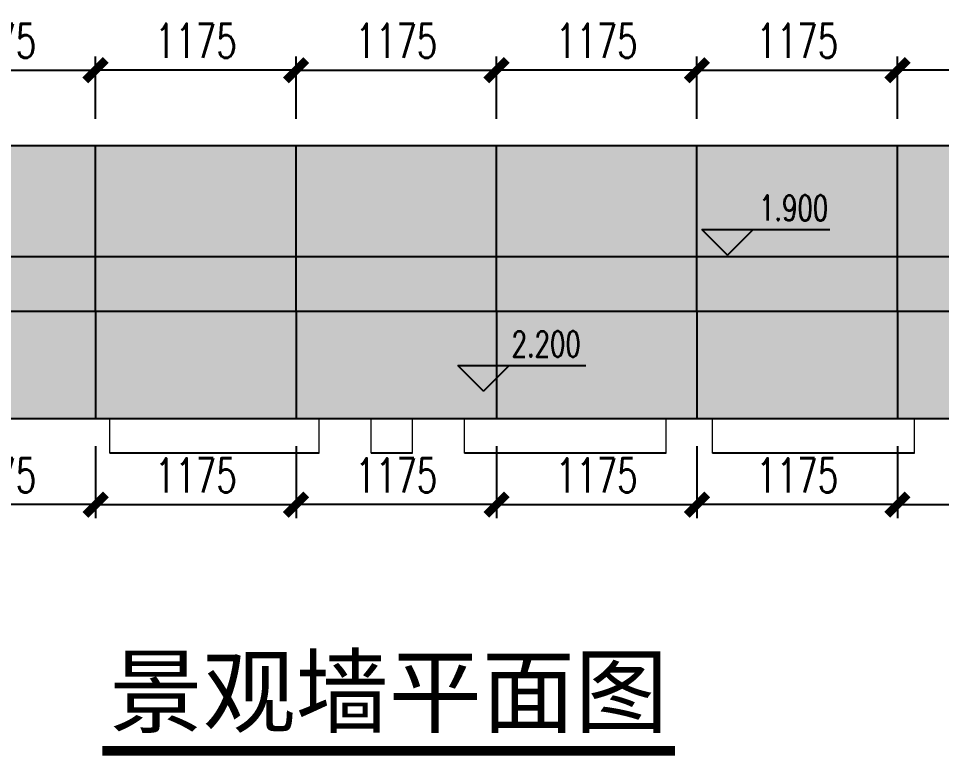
# Model space of a CAD drawing. Extents: x -202236 to 1002404, y -663931 to 1550022.
# Drawn here: x -64110 to -58700, y -339745 to -335424 of the extents above; entities that cross this region are included whole.
import ezdxf
from ezdxf.enums import TextEntityAlignment as Align

# ---------------------------------------------------------------- set-up
doc = ezdxf.new("R2010")
doc.units = 0
for name, color, linetype in [('!ZN1-填充-8', 8, 'Continuous'), ('!ZN3-铝板幕墙-3', 3, 'Continuous'), ('25mm厚湿贴石材', 35, 'Continuous'), ('3符号', 173, 'Continuous'), ('A-AXIS-ELEV', 4, 'Continuous'), ('A-LIN-V', 9, 'Continuous'), ('DIM', 173, 'Continuous'), ('PUB_TEXT', 7, 'Continuous')]:
    doc.layers.add(name, color=color, linetype=linetype)
doc.layers.add('99立面图例外参$0$99立面图例外参$0$A-WALL-HATCH', color=8, linetype='Continuous', lineweight=13)
doc.layers.add('A-WALL-HATCH', color=8, linetype='Continuous', lineweight=13)
doc.styles.add('_TCH_DIM', font='SIMPLEX', dxfattribs={"bigfont": 'GBCBIG'})
doc.styles.add('DHTEXT-1', font='ROMANS.shx', dxfattribs={"width": 0.7, "bigfont": 'CHINESE.shx'})
doc.styles.add('中南符号', font='simhei.ttf')
doc.dimstyles.new('ZN80', dxfattribs={"dimscale": 80, "dimtxt": 2.5, "dimasz": 1.5, "dimexe": 1, "dimexo": 2, "dimgap": 0.9, "dimtad": 1, "dimdec": 0, "dimdsep": 46, "dimtxsty": 'DHTEXT-1', "dimblk": 'ARCHTICK', "dimcen": 2.5, "dimclrd": 173, "dimclre": 173, "dimclrt": 7, "dimazin": 2, "dimtfac": 0.4, "dimtdec": 0, "dimtix": 1, "dimtmove": 2, "dimatfit": 3, "dimfxl": 0, "dimtolj": 1, "dimtzin": 0, "dimarcsym": 0})

# ---------------------------------------------------------------- blocks, each defined once
blk = doc.blocks.new('_ArchTick')
at = {"color": 0, "linetype": 'ByBlock', "const_width": 0.4}
blk.add_lwpolyline([(-0.5, -0.5), (0.5, 0.5)], dxfattribs=at)
blk = doc.blocks.new('*D526')
at = {"layer": 'Defpoints', "color": 0, "ltscale": 800, "transparency": 16777216}
for p in [(-58958.2, -337771.9), (-57783.2, -337771.9), (-57783.2, -338274.2)]:
    blk.add_point(p, dxfattribs=at)
at = {"layer": 'DIM', "color": 173, "linetype": 'ByBlock', "lineweight": -2, "ltscale": 800, "transparency": 16777216}
for p, q in [((-58958.2, -337931.9), (-58958.2, -338354.2)), ((-57783.2, -337931.9), (-57783.2, -338354.2)), ((-58958.2, -338274.2), (-57783.2, -338274.2))]:
    blk.add_line(p, q, dxfattribs=at)
at = {"layer": 'DIM', "color": 173, "lineweight": -2, "ltscale": 800, "transparency": 16777216, "xscale": 120, "yscale": 120, "zscale": 120, "rotation": 180}
blk.add_blockref('_ArchTick', (-58958.2, -338274.2), dxfattribs=at)
at = {"layer": 'DIM', "color": 173, "lineweight": -2, "ltscale": 800, "transparency": 16777216, "xscale": 120, "yscale": 120, "zscale": 120}
blk.add_blockref('_ArchTick', (-57783.2, -338274.2), dxfattribs=at)
at = {"layer": 'DIM', "color": 7, "ltscale": 800, "transparency": 16777216, "insert": (-58370.7, -338102.2), "char_height": 200, "attachment_point": 5, "style": 'DHTEXT-1'}
blk.add_mtext('\\A1;1175', dxfattribs=at)
blk = doc.blocks.new('*D525')
at = {"layer": 'Defpoints', "color": 0, "ltscale": 800, "transparency": 16777216}
for p in [(-60133.2, -337771.9), (-58958.2, -337771.9), (-60133.2, -338274.2)]:
    blk.add_point(p, dxfattribs=at)
at = {"layer": 'DIM', "color": 173, "linetype": 'ByBlock', "lineweight": -2, "ltscale": 800, "transparency": 16777216}
for p, q in [((-60133.2, -337931.9), (-60133.2, -338354.2)), ((-58958.2, -337931.9), (-58958.2, -338354.2)), ((-58958.2, -338274.2), (-60133.2, -338274.2))]:
    blk.add_line(p, q, dxfattribs=at)
at = {"layer": 'DIM', "color": 173, "lineweight": -2, "ltscale": 800, "transparency": 16777216, "xscale": 120, "yscale": 120, "zscale": 120, "rotation": 180}
blk.add_blockref('_ArchTick', (-60133.2, -338274.2), dxfattribs=at)
at = {"layer": 'DIM', "color": 173, "lineweight": -2, "ltscale": 800, "transparency": 16777216, "xscale": 120, "yscale": 120, "zscale": 120}
blk.add_blockref('_ArchTick', (-58958.2, -338274.2), dxfattribs=at)
at = {"layer": 'DIM', "color": 7, "ltscale": 800, "transparency": 16777216, "insert": (-59545.7, -338102.2), "char_height": 200, "attachment_point": 5, "style": 'DHTEXT-1'}
blk.add_mtext('\\A1;1175', dxfattribs=at)
blk = doc.blocks.new('*D530')
at = {"layer": 'Defpoints', "color": 0, "ltscale": 800, "transparency": 16777216}
for p in [(-61308.2, -337771.9), (-60133.2, -337771.9), (-60133.2, -338274.2)]:
    blk.add_point(p, dxfattribs=at)
at = {"layer": 'DIM', "color": 173, "linetype": 'ByBlock', "lineweight": -2, "ltscale": 800, "transparency": 16777216}
for p, q in [((-61308.2, -337931.9), (-61308.2, -338354.2)), ((-60133.2, -337931.9), (-60133.2, -338354.2)), ((-61308.2, -338274.2), (-60133.2, -338274.2))]:
    blk.add_line(p, q, dxfattribs=at)
at = {"layer": 'DIM', "color": 173, "lineweight": -2, "ltscale": 800, "transparency": 16777216, "xscale": 120, "yscale": 120, "zscale": 120, "rotation": 180}
blk.add_blockref('_ArchTick', (-61308.2, -338274.2), dxfattribs=at)
at = {"layer": 'DIM', "color": 173, "lineweight": -2, "ltscale": 800, "transparency": 16777216, "xscale": 120, "yscale": 120, "zscale": 120}
blk.add_blockref('_ArchTick', (-60133.2, -338274.2), dxfattribs=at)
at = {"layer": 'DIM', "color": 7, "ltscale": 800, "transparency": 16777216, "insert": (-60720.7, -338102.2), "char_height": 200, "attachment_point": 5, "style": 'DHTEXT-1'}
blk.add_mtext('\\A1;1175', dxfattribs=at)
blk = doc.blocks.new('*D527')
at = {"layer": 'Defpoints', "color": 0, "ltscale": 800, "transparency": 16777216}
for p in [(-62483.2, -337771.9), (-61308.2, -337771.9), (-62483.2, -338274.2)]:
    blk.add_point(p, dxfattribs=at)
at = {"layer": 'DIM', "color": 173, "linetype": 'ByBlock', "lineweight": -2, "ltscale": 800, "transparency": 16777216}
for p, q in [((-62483.2, -337931.9), (-62483.2, -338354.2)), ((-61308.2, -337931.9), (-61308.2, -338354.2)), ((-61308.2, -338274.2), (-62483.2, -338274.2))]:
    blk.add_line(p, q, dxfattribs=at)
at = {"layer": 'DIM', "color": 173, "lineweight": -2, "ltscale": 800, "transparency": 16777216, "xscale": 120, "yscale": 120, "zscale": 120, "rotation": 180}
blk.add_blockref('_ArchTick', (-62483.2, -338274.2), dxfattribs=at)
at = {"layer": 'DIM', "color": 173, "lineweight": -2, "ltscale": 800, "transparency": 16777216, "xscale": 120, "yscale": 120, "zscale": 120}
blk.add_blockref('_ArchTick', (-61308.2, -338274.2), dxfattribs=at)
at = {"layer": 'DIM', "color": 7, "ltscale": 800, "transparency": 16777216, "insert": (-61895.7, -338102.2), "char_height": 200, "attachment_point": 5, "style": 'DHTEXT-1'}
blk.add_mtext('\\A1;1175', dxfattribs=at)
blk = doc.blocks.new('*D528')
at = {"layer": 'Defpoints', "color": 0, "ltscale": 800, "transparency": 16777216}
for p in [(-63658.2, -337771.9), (-62483.2, -337771.9), (-62483.2, -338274.2)]:
    blk.add_point(p, dxfattribs=at)
at = {"layer": 'DIM', "color": 173, "linetype": 'ByBlock', "lineweight": -2, "ltscale": 800, "transparency": 16777216}
for p, q in [((-63658.2, -337931.9), (-63658.2, -338354.2)), ((-62483.2, -337931.9), (-62483.2, -338354.2)), ((-63658.2, -338274.2), (-62483.2, -338274.2))]:
    blk.add_line(p, q, dxfattribs=at)
at = {"layer": 'DIM', "color": 173, "lineweight": -2, "ltscale": 800, "transparency": 16777216, "xscale": 120, "yscale": 120, "zscale": 120, "rotation": 180}
blk.add_blockref('_ArchTick', (-63658.2, -338274.2), dxfattribs=at)
at = {"layer": 'DIM', "color": 173, "lineweight": -2, "ltscale": 800, "transparency": 16777216, "xscale": 120, "yscale": 120, "zscale": 120}
blk.add_blockref('_ArchTick', (-62483.2, -338274.2), dxfattribs=at)
at = {"layer": 'DIM', "color": 7, "ltscale": 800, "transparency": 16777216, "insert": (-63070.7, -338102.2), "char_height": 200, "attachment_point": 5, "style": 'DHTEXT-1'}
blk.add_mtext('\\A1;1175', dxfattribs=at)
blk = doc.blocks.new('*D529')
at = {"layer": 'Defpoints', "color": 0, "ltscale": 800, "transparency": 16777216}
for p in [(-64833.2, -337771.9), (-63658.2, -337771.9), (-64833.2, -338274.2)]:
    blk.add_point(p, dxfattribs=at)
at = {"layer": 'DIM', "color": 173, "linetype": 'ByBlock', "lineweight": -2, "ltscale": 800, "transparency": 16777216}
for p, q in [((-64833.2, -337931.9), (-64833.2, -338354.2)), ((-63658.2, -337931.9), (-63658.2, -338354.2)), ((-63658.2, -338274.2), (-64833.2, -338274.2))]:
    blk.add_line(p, q, dxfattribs=at)
at = {"layer": 'DIM', "color": 173, "lineweight": -2, "ltscale": 800, "transparency": 16777216, "xscale": 120, "yscale": 120, "zscale": 120, "rotation": 180}
blk.add_blockref('_ArchTick', (-64833.2, -338274.2), dxfattribs=at)
at = {"layer": 'DIM', "color": 173, "lineweight": -2, "ltscale": 800, "transparency": 16777216, "xscale": 120, "yscale": 120, "zscale": 120}
blk.add_blockref('_ArchTick', (-63658.2, -338274.2), dxfattribs=at)
at = {"layer": 'DIM', "color": 7, "ltscale": 800, "transparency": 16777216, "insert": (-64245.7, -338102.2), "char_height": 200, "attachment_point": 5, "style": 'DHTEXT-1'}
blk.add_mtext('\\A1;1175', dxfattribs=at)
blk = doc.blocks.new('*D542')
at = {"layer": 'Defpoints', "color": 0, "ltscale": 800, "transparency": 16777216}
for p in [(-58958.2, -335727.7), (-58958.2, -336171.9), (-57783.2, -336171.9)]:
    blk.add_point(p, dxfattribs=at)
at = {"layer": 'DIM', "color": 173, "linetype": 'ByBlock', "lineweight": -2, "ltscale": 800, "transparency": 16777216}
for p, q in [((-58958.2, -336011.9), (-58958.2, -335647.7)), ((-57783.2, -336011.9), (-57783.2, -335647.7)), ((-57783.2, -335727.7), (-58958.2, -335727.7))]:
    blk.add_line(p, q, dxfattribs=at)
at = {"layer": 'DIM', "color": 173, "lineweight": -2, "ltscale": 800, "transparency": 16777216, "xscale": 120, "yscale": 120, "zscale": 120, "rotation": 180}
blk.add_blockref('_ArchTick', (-58958.2, -335727.7), dxfattribs=at)
at = {"layer": 'DIM', "color": 173, "lineweight": -2, "ltscale": 800, "transparency": 16777216, "xscale": 120, "yscale": 120, "zscale": 120}
blk.add_blockref('_ArchTick', (-57783.2, -335727.7), dxfattribs=at)
at = {"layer": 'DIM', "color": 7, "ltscale": 800, "transparency": 16777216, "insert": (-58370.7, -335555.7), "char_height": 200, "attachment_point": 5, "style": 'DHTEXT-1'}
blk.add_mtext('\\A1;1175', dxfattribs=at)
blk = doc.blocks.new('*D543')
at = {"layer": 'Defpoints', "color": 0, "ltscale": 800, "transparency": 16777216}
for p in [(-58958.2, -335727.7), (-60133.2, -336171.9), (-58958.2, -336171.9)]:
    blk.add_point(p, dxfattribs=at)
at = {"layer": 'DIM', "color": 173, "linetype": 'ByBlock', "lineweight": -2, "ltscale": 800, "transparency": 16777216}
for p, q in [((-60133.2, -336011.9), (-60133.2, -335647.7)), ((-58958.2, -336011.9), (-58958.2, -335647.7)), ((-60133.2, -335727.7), (-58958.2, -335727.7))]:
    blk.add_line(p, q, dxfattribs=at)
at = {"layer": 'DIM', "color": 173, "lineweight": -2, "ltscale": 800, "transparency": 16777216, "xscale": 120, "yscale": 120, "zscale": 120, "rotation": 180}
blk.add_blockref('_ArchTick', (-60133.2, -335727.7), dxfattribs=at)
at = {"layer": 'DIM', "color": 173, "lineweight": -2, "ltscale": 800, "transparency": 16777216, "xscale": 120, "yscale": 120, "zscale": 120}
blk.add_blockref('_ArchTick', (-58958.2, -335727.7), dxfattribs=at)
at = {"layer": 'DIM', "color": 7, "ltscale": 800, "transparency": 16777216, "insert": (-59545.7, -335555.7), "char_height": 200, "attachment_point": 5, "style": 'DHTEXT-1'}
blk.add_mtext('\\A1;1175', dxfattribs=at)
blk = doc.blocks.new('*D544')
at = {"layer": 'Defpoints', "color": 0, "ltscale": 800, "transparency": 16777216}
for p in [(-61308.2, -335727.7), (-61308.2, -336171.9), (-60133.2, -336171.9)]:
    blk.add_point(p, dxfattribs=at)
at = {"layer": 'DIM', "color": 173, "linetype": 'ByBlock', "lineweight": -2, "ltscale": 800, "transparency": 16777216}
for p, q in [((-61308.2, -336011.9), (-61308.2, -335647.7)), ((-60133.2, -336011.9), (-60133.2, -335647.7)), ((-60133.2, -335727.7), (-61308.2, -335727.7))]:
    blk.add_line(p, q, dxfattribs=at)
at = {"layer": 'DIM', "color": 173, "lineweight": -2, "ltscale": 800, "transparency": 16777216, "xscale": 120, "yscale": 120, "zscale": 120, "rotation": 180}
blk.add_blockref('_ArchTick', (-61308.2, -335727.7), dxfattribs=at)
at = {"layer": 'DIM', "color": 173, "lineweight": -2, "ltscale": 800, "transparency": 16777216, "xscale": 120, "yscale": 120, "zscale": 120}
blk.add_blockref('_ArchTick', (-60133.2, -335727.7), dxfattribs=at)
at = {"layer": 'DIM', "color": 7, "ltscale": 800, "transparency": 16777216, "insert": (-60720.7, -335555.7), "char_height": 200, "attachment_point": 5, "style": 'DHTEXT-1'}
blk.add_mtext('\\A1;1175', dxfattribs=at)
blk = doc.blocks.new('*D545')
at = {"layer": 'Defpoints', "color": 0, "ltscale": 800, "transparency": 16777216}
for p in [(-61308.2, -335727.7), (-62483.2, -336171.9), (-61308.2, -336171.9)]:
    blk.add_point(p, dxfattribs=at)
at = {"layer": 'DIM', "color": 173, "linetype": 'ByBlock', "lineweight": -2, "ltscale": 800, "transparency": 16777216}
for p, q in [((-62483.2, -336011.9), (-62483.2, -335647.7)), ((-61308.2, -336011.9), (-61308.2, -335647.7)), ((-62483.2, -335727.7), (-61308.2, -335727.7))]:
    blk.add_line(p, q, dxfattribs=at)
at = {"layer": 'DIM', "color": 173, "lineweight": -2, "ltscale": 800, "transparency": 16777216, "xscale": 120, "yscale": 120, "zscale": 120, "rotation": 180}
blk.add_blockref('_ArchTick', (-62483.2, -335727.7), dxfattribs=at)
at = {"layer": 'DIM', "color": 173, "lineweight": -2, "ltscale": 800, "transparency": 16777216, "xscale": 120, "yscale": 120, "zscale": 120}
blk.add_blockref('_ArchTick', (-61308.2, -335727.7), dxfattribs=at)
at = {"layer": 'DIM', "color": 7, "ltscale": 800, "transparency": 16777216, "insert": (-61895.7, -335555.7), "char_height": 200, "attachment_point": 5, "style": 'DHTEXT-1'}
blk.add_mtext('\\A1;1175', dxfattribs=at)
blk = doc.blocks.new('*D546')
at = {"layer": 'Defpoints', "color": 0, "ltscale": 800, "transparency": 16777216}
for p in [(-63658.2, -335727.7), (-63658.2, -336171.9), (-62483.2, -336171.9)]:
    blk.add_point(p, dxfattribs=at)
at = {"layer": 'DIM', "color": 173, "linetype": 'ByBlock', "lineweight": -2, "ltscale": 800, "transparency": 16777216}
for p, q in [((-63658.2, -336011.9), (-63658.2, -335647.7)), ((-62483.2, -336011.9), (-62483.2, -335647.7)), ((-62483.2, -335727.7), (-63658.2, -335727.7))]:
    blk.add_line(p, q, dxfattribs=at)
at = {"layer": 'DIM', "color": 173, "lineweight": -2, "ltscale": 800, "transparency": 16777216, "xscale": 120, "yscale": 120, "zscale": 120, "rotation": 180}
blk.add_blockref('_ArchTick', (-63658.2, -335727.7), dxfattribs=at)
at = {"layer": 'DIM', "color": 173, "lineweight": -2, "ltscale": 800, "transparency": 16777216, "xscale": 120, "yscale": 120, "zscale": 120}
blk.add_blockref('_ArchTick', (-62483.2, -335727.7), dxfattribs=at)
at = {"layer": 'DIM', "color": 7, "ltscale": 800, "transparency": 16777216, "insert": (-63070.7, -335555.7), "char_height": 200, "attachment_point": 5, "style": 'DHTEXT-1'}
blk.add_mtext('\\A1;1175', dxfattribs=at)
blk = doc.blocks.new('*D547')
at = {"layer": 'Defpoints', "color": 0, "ltscale": 800, "transparency": 16777216}
for p in [(-63658.2, -335727.7), (-64833.2, -336171.9), (-63658.2, -336171.9)]:
    blk.add_point(p, dxfattribs=at)
at = {"layer": 'DIM', "color": 173, "linetype": 'ByBlock', "lineweight": -2, "ltscale": 800, "transparency": 16777216}
for p, q in [((-64833.2, -336011.9), (-64833.2, -335647.7)), ((-63658.2, -336011.9), (-63658.2, -335647.7)), ((-64833.2, -335727.7), (-63658.2, -335727.7))]:
    blk.add_line(p, q, dxfattribs=at)
at = {"layer": 'DIM', "color": 173, "lineweight": -2, "ltscale": 800, "transparency": 16777216, "xscale": 120, "yscale": 120, "zscale": 120, "rotation": 180}
blk.add_blockref('_ArchTick', (-64833.2, -335727.7), dxfattribs=at)
at = {"layer": 'DIM', "color": 173, "lineweight": -2, "ltscale": 800, "transparency": 16777216, "xscale": 120, "yscale": 120, "zscale": 120}
blk.add_blockref('_ArchTick', (-63658.2, -335727.7), dxfattribs=at)
at = {"layer": 'DIM', "color": 7, "ltscale": 800, "transparency": 16777216, "insert": (-64245.7, -335555.7), "char_height": 200, "attachment_point": 5, "style": 'DHTEXT-1'}
blk.add_mtext('\\A1;1175', dxfattribs=at)
blk = doc.blocks.new('*U1014')
at = {"const_width": 0.7}
blk.add_lwpolyline([(0, 0), (41.944, 0)], dxfattribs=at)
at = {"color": 0, "style": '中南符号', "flags": 8}
blk.add_attdef('图名', text='', height=5, dxfattribs=at).set_placement((20.972, 1.847), align=Align.CENTER)
blk.add_attdef('比例', (44.744, 1.847), '', height=4, dxfattribs=at)

msp = doc.modelspace()

# ---------------------------------------------------------------- hatches: boundary and pattern name
at = {"layer": '!ZN1-填充-8'}
h = msp.add_hatch(dxfattribs=at)
h.set_pattern_fill('DOTS', color=141, scale=80, style=0)
h.set_pattern_definition([(0, (0, -32188.5), (63.5, 127), [0, -127])])
h.paths.add_polyline_path([(-69682.4, -337471.93), (-68702.68, -337471.93), (-68702.68, -337141.93), (-54259.09, -337141.93), (-54259.09, -337771.93), (-69682.4, -337771.93)])
at = {"layer": '99立面图例外参$0$99立面图例外参$0$A-WALL-HATCH'}
h = msp.add_hatch(dxfattribs=at)
h.set_pattern_fill('大理石', color=256, scale=200)
h.set_pattern_definition([(41.9872125, (1958705.43, -830813.36), (1199.999982, 900.00002), [19.21946, -4016.8677]), (68.1985905, (1958419.72, -830843.36), (599.9999996, 1800.000001), [69.23783, -4777.41048]), (60.945396, (1958405.43, -830877.64), (599.9999597, 900.0000255), [29.41609, -6147.9618]), (90, (1958419.7, -830851.9), (600, -4e-14), [8.57143, -891.42852]), (71.565051, (1958699.72, -830830.5), (1e-06, 900), [18.07016, -1879.29642]), (171.469234, (1958699.72, -830830.5), (-599.999998, 5.6e-06), [28.89107, -6038.2332]), (79.215702, (1958659.72, -830886.215), (600.000003, 3600.0000017), [61.07874, -6352.1886]), (62.1329961, (1958208.29, -830611.93), (2399.99997084, 4500.0000176), [140.58914, -29383.1298]), (0, (1958216.9, -830480), (0, 900), [0, -600]), (64.9831065, (1958605.434, -830316.215), (1200.000003, 2699.9999982), [94.58826, -9837.1788]), (81.4391104, (1958836.862, -830671.93), (1199.99999793, 8099.99994892), [134.3541, -28080.0036]), (82.8749836, (1958505.434, -830590.5), (599.99996395, 4500.0000045), [69.10507, -14442.9588]), (76.75948, (1958445.434, -830779.072), (600.00000583, 2699.9999979), [149.69356, -15568.1304]), (0, (1958351.9, -830778.6), (0, 900), [0, -600]), (0, (1958361.5, -830788.3), (0, 900), [0, -600]), (0, (1958429, -830740.1), (0, 900), [0, -600]), (0, (1958409.7, -830634.1), (0, 900), [0, -600]), (59.0362434, (1958479.72, -830633.36), (599.9999522, 900.0000258), [49.97959, -10445.7336]), (0, (1958505.4, -830592.2), (0, 900), [0, -600]), (0, (1958429, -830624.5), (0, 900), [0, -600]), (0, (1958457.95, -830566.7), (0, 900), [0, -600]), (0, (1958429, -830653.4), (0, 900), [0, -600]), (50.194429, (1958776.86, -830714.79), (600.0000004, 900.0000004), [22.315, -4663.8348]), (90, (1958776.86, -830740.5), (600, -4e-14), [25.71428, -874.28568]), (43.66778, (1958745.434, -830770.5), (1800.0000014, 1799.9999965), [43.4483, -9080.6952]), (90, (1958745.43, -830779.1), (600, -4e-14), [8.57143, -891.42852]), (39.805571, (1958719.72, -830800.5), (1199.9999713, 900.0000354), [33.4725, -6995.7522]), (0, (1958631.5, -830740.1), (0, 900), [0, -600]), (0, (1958778.2, -830712.9), (0, 900), [0, -600]), (0, (1958778.2, -830712.9), (0, 900), [0, -600]), (29.3577535, (1958791.15, -830697.64), (1799.9999964, 900.0000053), [52.45017, -5454.81774]), (0, (1958776.1, -830653.4), (0, 900), [0, -600]), (146.309932, (1958605.43, -830316.215), (-1200.0000074, 899.9999844), [61.80945, -6428.1828]), (8.1301023, (1958539.72, -830436.215), (5999.99995775, 899.9999947), [60.60915, -12667.3128]), (47.8624052, (1958405.434, -830453.358), (2400.00000106, 2699.9999975), [80.91316, -16910.8494]), (14.620874, (1958274.005, -830487.644), (3599.9999901, 900.00003754), [135.82702, -14126.01]), (0, (1958323, -830431.8), (0, 900), [0, -600]), (18.434949, (1958514.005, -830521.93), (2400.0000002, 899.999997), [27.10524, -5664.9945]), (16.699244, (1958539.72, -830513.36), (599.999988, 5e-05), [14.91472, -3117.17718]), (101.093723, (1958554.005, -830509.072), (-1200.0000105, 6299.99994104), [74.2445, -15517.0992]), (0, (1958477.2, -830470.3), (0, 900), [0, -600]), (0, (1958539.4, -830434.5), (0, 900), [0, -600]), (0, (1958457.95, -830537.8), (0, 900), [0, -600]), (0, (1958380.8, -830345.1), (0, 900), [0, -600]), (0, (1958351.9, -830383.6), (0, 900), [0, -600]), (44.1449026, (1958505.434, -830329.072), (1800.0000031, 1799.99999994), [67.68776, -14146.7412]), (54.5829447, (1958459.72, -830393.358), (600.0000017, 899.99999645), [78.8825, -16486.4424]), (0, (1958506.2, -830328.5), (0, 900), [0, -600]), (0, (1958419.4, -830374), (0, 900), [0, -600]), (0, (1958506.2, -830328.5), (0, 900), [0, -600]), (0, (1958459.8, -830394.8), (0, 900), [0, -600]), (75.068583, (1958599.72, -830427.64), (600, 2700.000001), [22.1774, -4635.075]), (90, (1958605.43, -830406.2), (600, -4e-14), [90, -810]), (50.194429, (1958711.15, -830029.07), (600.0000004, 900.0000004), [22.315, -4663.8348]), (0, (1958544.7, -830219.85), (0, 900), [0, -600]), (0, (1958564, -830229.5), (0, 900), [0, -600]), (0, (1958486.9, -830210.2), (0, 900), [0, -600]), (0, (1958583.3, -830104.2), (0, 900), [0, -600]), (53.1301023, (1958645.434, -830157.644), (600.0000009, 899.9999994), [42.85714, -8957.1426]), (90, (1958645.43, -830230.5), (600, -4e-14), [72.85714, -827.14284]), (0, (1958645.5, -830229.05), (0, 900), [0, -600]), (23.1985905, (1958691.15, -830037.64), (1800.000001, 900.0000005), [21.75935, -4547.7045]), (66.037511, (1958685.43, -830050.5), (600, 1799.999999), [14.0698, -2940.58752]), (66.037511, (1958679.72, -830063.36), (600, 1799.999999), [14.0698, -2940.58752]), (81.8698976, (1958671.15, -830123.36), (600.0000026, 4500.00000045), [60.60915, -12667.3128]), (90, (1958725.43, -830011.9), (600, -4e-14), [21.42857, -878.57142]), (0, (1958659.5, -829981.9), (0, 900), [0, -600])])
h.paths.add_polyline_path([(-69354.94, -336171.93), (-70708.58, -336171.93), (-70708.15, -337471.93), (-68702.68, -337471.93), (-68702.68, -337141.93), (-54259.09, -337141.93), (-54259.09, -337471.93), (-53498.19, -337471.93), (-53498.19, -336171.93), (-54259.09, -336171.93), (-68968.23, -336171.93), (-69164.57, -336171.93)])

# ---------------------------------------------------------------- linework, layer by layer
at = {"layer": '!ZN3-铝板幕墙-3', "ltscale": 800}
for p, q in [((-54259.09, -337141.93), (-68598.33, -337141.93)), ((-63658.18, -337141.93), (-63658.18, -337771.93)), ((-62483.19, -337141.93), (-62483.19, -337771.93)), ((-61308.19, -337141.93), (-61308.19, -337771.93)), ((-60133.2, -337141.93), (-60133.2, -337771.93)), ((-58958.21, -337141.93), (-58958.21, -337771.93)), ((-54259.09, -337771.93), (-69677.4, -337771.93))]:
    msp.add_line(p, q, dxfattribs=at)
at = {"layer": '25mm厚湿贴石材'}
for p, q in [((-53508.23, -336171.93), (-70708.23, -336171.93)), ((-63658.18, -337141.93), (-63658.18, -336171.93)), ((-62483.19, -337141.93), (-62483.19, -336171.93)), ((-61308.19, -337141.93), (-61308.19, -336171.93)), ((-60133.2, -337141.93), (-60133.2, -336171.93)), ((-58958.21, -337141.93), (-58958.21, -336171.93)), ((-53508.23, -336821.93), (-70708.15, -336821.93))]:
    msp.add_line(p, q, dxfattribs=at)
at = {"layer": 'A-AXIS-ELEV'}
for p, q in [((-59954.57, -336811.93), (-60104.57, -336661.93)), ((-60104.57, -336661.93), (-59354.57, -336661.93)), ((-59954.57, -336811.93), (-59804.57, -336661.93)), ((-61384.57, -337609.38), (-61534.57, -337459.38)), ((-61534.57, -337459.38), (-60784.57, -337459.38)), ((-61384.57, -337609.38), (-61234.57, -337459.38))]:
    msp.add_line(p, q, dxfattribs=at)
at = {"layer": 'A-LIN-V'}
for p, q in [((-62348.43, -337971.93), (-63574.26, -337971.93)), ((-61801.34, -337971.93), (-62043.73, -337971.93)), ((-60313.83, -337971.93), (-61496.19, -337971.93)), ((-58859.25, -337971.93), (-60042.46, -337971.93))]:
    msp.add_line(p, q, dxfattribs=at)
at = {"layer": 'A-WALL-HATCH'}
for p, q in [((-63574.26, -337971.93), (-63574.26, -337771.93)), ((-62348.43, -337971.93), (-62348.43, -337771.93)), ((-62043.73, -337971.93), (-62043.73, -337771.93)), ((-61801.34, -337971.93), (-61801.34, -337771.93)), ((-61496.19, -337971.93), (-61496.19, -337771.93)), ((-60313.83, -337971.93), (-60313.83, -337771.93)), ((-60042.46, -337971.93), (-60042.46, -337771.93)), ((-58859.25, -337971.93), (-58859.25, -337771.93))]:
    msp.add_line(p, q, dxfattribs=at)

# ---------------------------------------------------------------- block references
at = {"layer": '3符号', "color": 7}
ref = msp.add_blockref('*U1014', (-63617.63, -339716.87), dxfattribs=dict(at, xscale=80, yscale=80, zscale=80))
ref.add_attrib('图名', '景观墙平面图', dxfattribs={"layer": '0', "color": 0, "height": 400, "style": '中南符号'}).set_placement((-61939.89, -339569.13), align=Align.CENTER)

# ---------------------------------------------------------------- texts
at = {"layer": 'PUB_TEXT', "style": '_TCH_DIM', "width": 0.705882}
for s, p in [('1.900', (-59769.57, -336609.43)), ('2.200', (-61219.57, -337406.88))]:
    msp.add_text(s, height=148.75, dxfattribs=at).set_placement(p)

# ---------------------------------------------------------------- dimensions: what is measured, and where the dimension line sits
at = {"layer": 'DIM', "ltscale": 800}
for base, p1, p2, picture, middle in [((-63658.18, -335727.66), (-64833.18, -336171.93), (-63658.18, -336171.93), '*D547', (-64245.68, -335555.66)), ((-63658.18, -335727.66), (-62483.19, -336171.93), (-63658.18, -336171.93), '*D546', (-63070.69, -335555.66)), ((-61308.19, -335727.66), (-62483.19, -336171.93), (-61308.19, -336171.93), '*D545', (-61895.69, -335555.66)), ((-61308.19, -335727.66), (-60133.2, -336171.93), (-61308.19, -336171.93), '*D544', (-60720.7, -335555.66)), ((-58958.21, -335727.66), (-60133.2, -336171.93), (-58958.21, -336171.93), '*D543', (-59545.7, -335555.66)), ((-58958.21, -335727.66), (-57783.21, -336171.93), (-58958.21, -336171.93), '*D542', (-58370.71, -335555.66)), ((-64833.18, -338274.2), (-63658.18, -337771.93), (-64833.18, -337771.93), '*D529', (-64245.68, -338102.2)), ((-62483.19, -338274.2), (-63658.18, -337771.93), (-62483.19, -337771.93), '*D528', (-63070.69, -338102.2)), ((-62483.19, -338274.2), (-61308.19, -337771.93), (-62483.19, -337771.93), '*D527', (-61895.69, -338102.2)), ((-60133.2, -338274.2), (-61308.19, -337771.93), (-60133.2, -337771.93), '*D530', (-60720.7, -338102.2)), ((-60133.2, -338274.2), (-58958.21, -337771.93), (-60133.2, -337771.93), '*D525', (-59545.7, -338102.2)), ((-57783.21, -338274.2), (-58958.21, -337771.93), (-57783.21, -337771.93), '*D526', (-58370.71, -338102.2))]:
    dim = msp.add_linear_dim(base=base, p1=p1, p2=p2, dimstyle='ZN80', dxfattribs=at)
    dim.commit()
    dim.dimension.update_dxf_attribs({"geometry": picture, "text_midpoint": middle})

doc.saveas('drawing.dxf')
